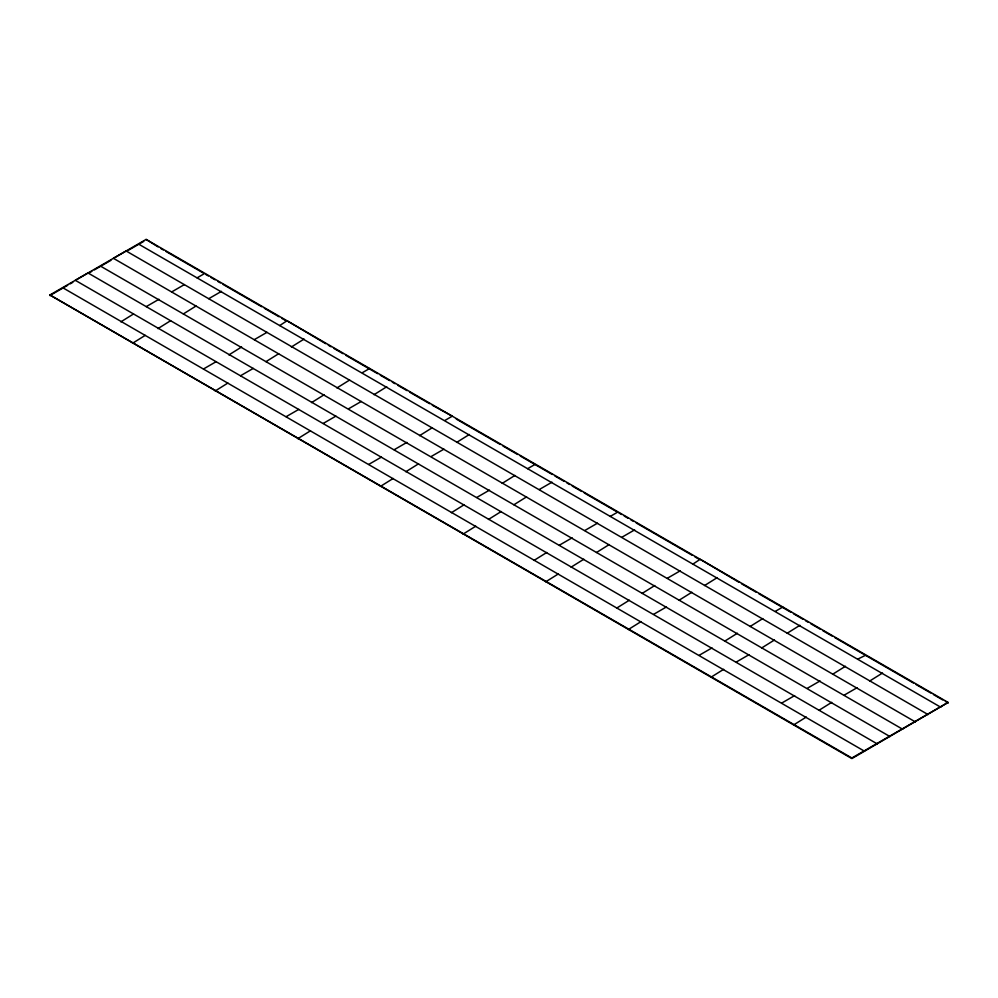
<?xml version="1.0" encoding="UTF-8"?>
<svg xmlns="http://www.w3.org/2000/svg" width="998" height="998" viewBox="0 0 998 998"><rect width="100%" height="100%" fill="white"/><g stroke="black" fill="none" stroke-linecap="round" stroke-linejoin="round"><path stroke-width="1.5" d="M49.9 294.984L146.132 239.42L948.1 702.43L851.868 758.58L49.9 294.984L851.868 757.993L948.1 702.43M49.9 295.57L67.689 285.303M70.222 283.844L72.767 282.372M89.284 272.841L91.816 271.369M94.361 269.897L110.878 260.366M127.395 250.835L143.7 241.416M133.557 313.946L120.858 321.867M146.269 306.611L158.969 299.275M171.668 291.94L184.368 284.605M145.234 335.353L132.534 343.275M170.646 320.682L157.946 328.616M196.045 306.012L183.345 313.946M208.757 298.689L221.456 291.354M203.492 368.986L216.192 361.65M241.603 346.98L228.904 354.914M254.303 339.644L267.002 332.322M227.868 383.057L215.169 390.991M240.58 375.722L253.28 368.399M278.679 353.729L265.979 361.65M304.091 339.058L291.391 346.98M286.127 416.69L298.826 409.367M324.238 394.697L311.538 402.618M349.637 380.026L336.937 387.948M362.349 372.691L369.659 368.474M310.503 430.774L297.803 438.696M323.215 423.439L335.914 416.104M348.614 408.768L361.313 401.433M386.725 386.762L374.025 394.697M368.761 464.407L381.461 457.072M394.173 449.736L406.872 442.401M432.271 427.73L419.572 435.664M444.983 420.395L452.294 416.178L432.296 405.225M393.137 478.479L380.438 486.4M418.549 463.808L405.849 471.742M431.248 456.473L443.948 449.137M469.359 434.479L456.66 442.401M464.095 504.776L451.395 512.71M476.807 497.441L489.507 490.105M514.906 475.447L502.206 483.369M475.772 526.183L463.072 534.117M501.183 511.525L488.484 519.447M526.582 496.854L513.883 504.776M539.294 489.519L551.994 482.184M546.729 552.493L534.03 560.414M559.441 545.158L572.141 537.822M584.84 530.487L597.54 523.152M558.406 573.9L545.706 581.822M583.818 559.229L571.118 567.151M609.217 544.559L596.517 552.493M621.929 537.223L634.628 529.888M629.364 600.197L616.664 608.119M654.775 585.527L642.076 593.448M667.475 578.191L680.174 570.856M641.04 621.604L628.341 629.526M653.752 614.269L666.452 606.934M691.851 592.263L679.151 600.197M717.263 577.605L704.563 585.527M699.299 655.237L711.998 647.902M737.41 633.231L724.71 641.165M762.809 618.573L750.109 626.495M775.521 611.238L782.831 607.009M723.675 669.309L710.975 677.243M736.387 661.973L749.086 654.651M774.485 639.98L761.786 647.902M799.897 625.309L787.197 633.231M781.933 702.941L794.633 695.618M807.345 688.283L820.044 680.948M845.443 666.277L832.744 674.199M858.155 658.942L865.466 655.312M806.309 717.026L793.61 724.947M831.721 702.355L819.021 710.277M844.42 695.02L857.12 687.684M882.531 673.014L869.832 680.948M158.046 246.893L146.132 239.42M160.703 248.415L163.348 249.949M165.992 251.471L203.068 272.878M205.725 274.413L208.395 275.947M211.052 277.494L215.057 279.802M217.714 281.336L220.383 282.883M223.053 284.418L261.701 306.735M264.37 308.27L279.028 316.74M281.698 318.275L285.69 320.583M325.672 343.674L287.025 320.757L279.714 325.573M328.342 345.208L331.012 346.743M333.669 348.29L343 353.666M345.67 355.213L377.656 373.676M380.325 375.223L389.657 380.6M392.314 382.147L394.983 383.681M397.653 385.216L406.972 390.605M409.642 392.152L429.639 403.691M456.298 419.073L500.272 444.472M502.942 446.006L517.6 454.477M520.27 456.011L552.256 474.487M554.925 476.021L564.244 481.41M566.914 482.945L569.584 484.479M572.241 486.026L581.572 491.415M584.242 492.95L616.228 511.413M618.897 512.96L621.567 514.494M624.224 516.028L628.229 518.336M630.886 519.883L633.555 521.418M636.225 522.964L692.2 555.275M694.87 556.822L698.862 559.13M738.844 582.208L700.197 559.304L692.886 564.12M741.514 583.755L756.172 592.213M758.842 593.748L790.828 612.223M793.497 613.758L802.829 619.147M805.486 620.681L808.155 622.228M810.825 623.762L820.144 629.152M822.814 630.686L832.145 636.075M834.815 637.61L913.444 683.019M916.114 684.553L930.772 693.011M933.442 694.558L942.773 699.947M945.43 701.482L948.1 703.016M62.6 287.649L864.567 751.245M940.79 707.245L138.822 244.236M928.078 714.58L126.122 250.972L113.41 258.307L915.378 721.916M902.679 729.251L100.711 266.241M889.979 736.574L88.011 272.978L75.312 280.313L877.267 743.909M617.562 512.186L610.252 516.415M534.928 464.482L527.618 468.698M204.39 273.639L197.08 277.868"/></g></svg>
